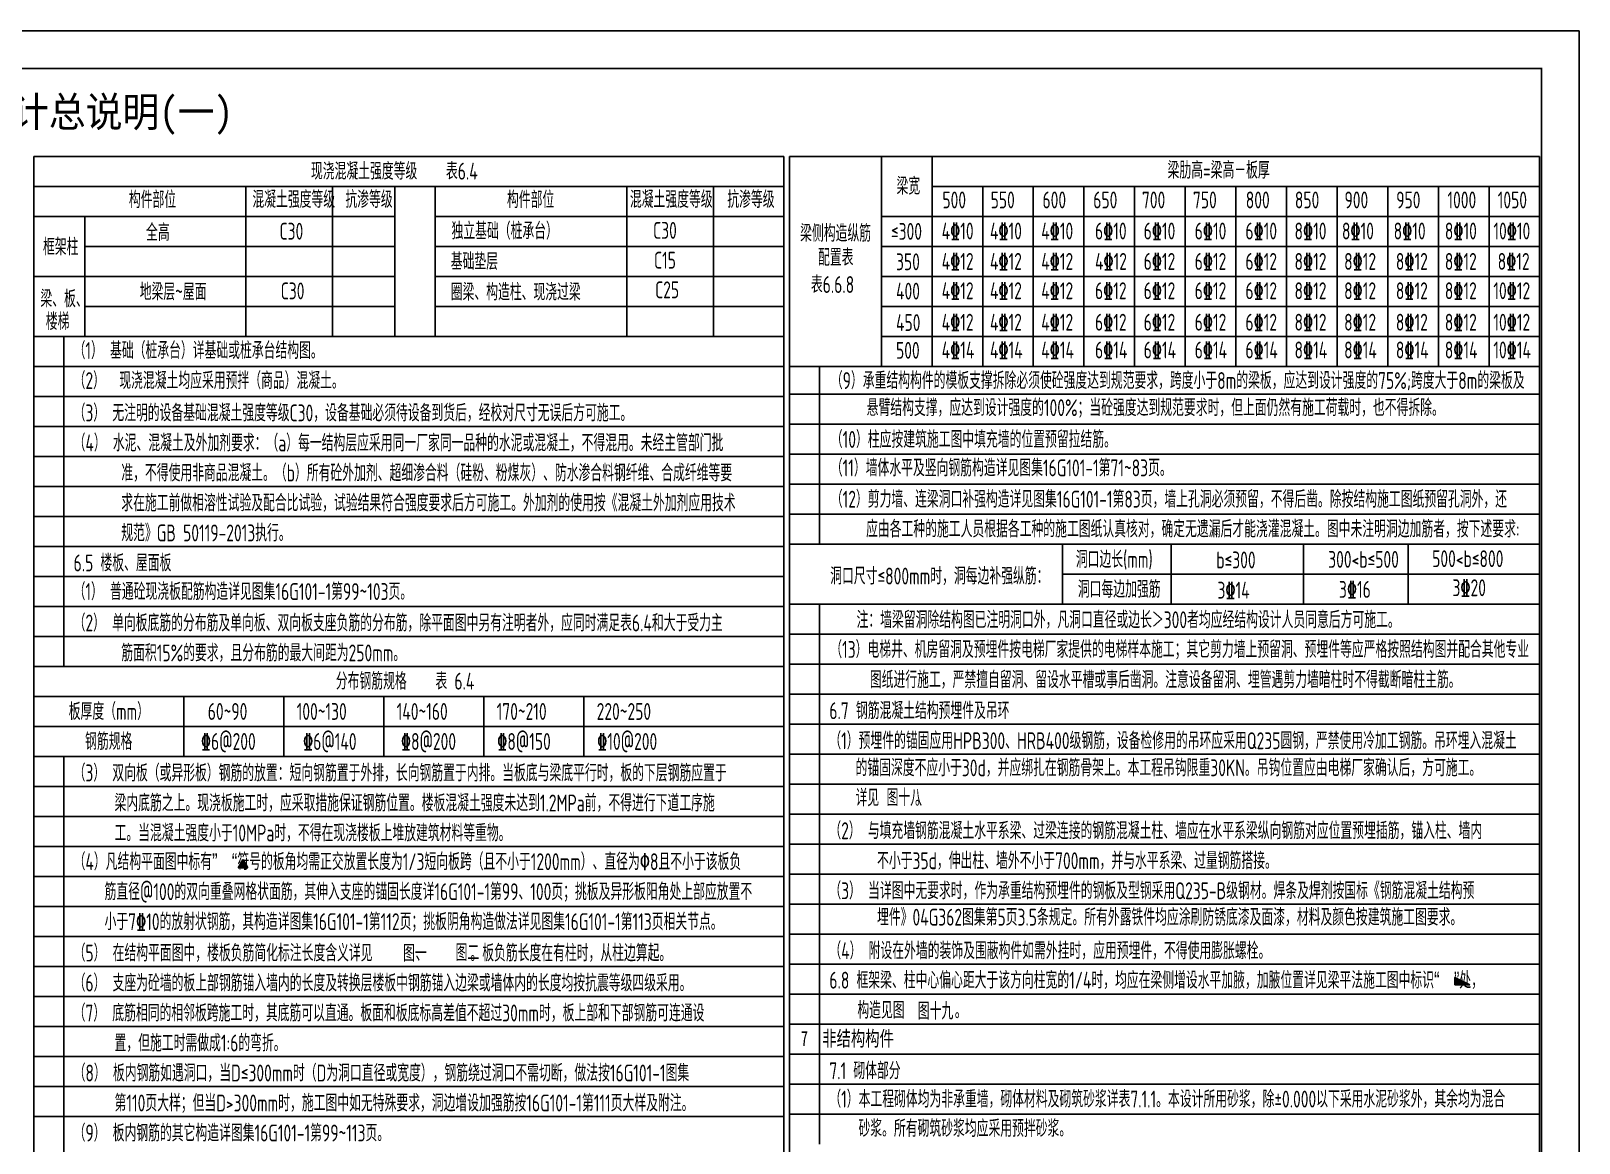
# Model space of a CAD drawing. Extents: x 9732137 to 18866768, y -962146 to 246094.
# Drawn here: x 9819882 to 9861157, y 206442 to 236094 of the extents above; entities that cross this region are included whole.
import ezdxf
from ezdxf.enums import TextEntityAlignment as Align

# ---------------------------------------------------------------- set-up
doc = ezdxf.new("R2010")
doc.units = 0
doc.header["$LTSCALE"] = 1000
doc.layers.get('0').update_dxf_attribs({"linetype": 'CONTINUOUS'})
for name, color, linetype in [('BORDER', 7, 'CONTINUOUS'), ('TAB', 7, 'CONTINUOUS'), ('TEXT', 7, 'CONTINUOUS')]:
    doc.layers.add(name, color=color, linetype=linetype)
doc.styles.add('TSSD_Rein', font='Tssdeng.shx', dxfattribs={"width": 0.7, "bigfont": 'hztxt.shx'})
doc.styles.add('黑体', font='simhei.ttf')

msp = doc.modelspace()

# ---------------------------------------------------------------- hatches: boundary and pattern name
msp.add_hatch(color=220).paths.add_polyline_path([(9858245.9, 210661.8), (9857846.6, 210855.1), (9857846.6, 210661.8)])
at = {"layer": 'TEXT'}
msp.add_hatch(color=70, dxfattribs=at).paths.add_polyline_path([(9825536.7, 214002.4), (9825665.8, 213778.8), (9825407.6, 213778.8)])

# ---------------------------------------------------------------- linework, layer by layer
at = {"color": 220}
msp.add_lwpolyline([(9858245.9, 210661.8), (9857846.6, 210855.1), (9857846.6, 210661.8), (9858245.9, 210661.8)], dxfattribs=at)
at = {"layer": 'BORDER'}
msp.add_lwpolyline([(9777056.8, 176693.7), (9777056.8, 236093.7), (9861156.8, 236093.7), (9861156.8, 176693.7)], close=True, dxfattribs=at)
at = {"layer": 'BORDER', "const_width": 50}
msp.add_lwpolyline([(9779556.8, 177693.7), (9779556.8, 235093.7), (9860156.8, 235093.7), (9860156.8, 177693.7)], close=True, dxfattribs=at)
at = {"layer": 'TAB'}
for p, q in [((9839956.8, 232748.7), (9819956.8, 232748.7)), ((9819956.8, 232748.7), (9819956.8, 178348.7)), ((9839956.8, 232748.7), (9819956.8, 232748.7)), ((9839956.8, 232748.7), (9839956.8, 178348.7)), ((9860106.8, 232748.7), (9840106.8, 232748.7)), ((9840106.8, 232748.7), (9840106.8, 184808.5)), ((9842556.8, 232748.7), (9842556.8, 227148.7)), ((9843906.8, 232748.7), (9843906.8, 227148.7)), ((9860106.8, 232748.7), (9860106.8, 184808.5)), ((9819956.8, 231948.7), (9839956.8, 231948.7)), ((9825611.2, 231948.7), (9825611.2, 227948.7)), ((9827921.9, 227948.7), (9827921.9, 231948.7)), ((9829583.9, 227948.7), (9829583.9, 231948.7)), ((9830654.9, 227948.7), (9830654.9, 231948.7)), ((9835770.2, 231948.7), (9835770.2, 227948.7)), ((9838081, 227948.7), (9838081, 231948.7)), ((9860106.8, 231948.7), (9843906.8, 231948.7)), ((9845256.8, 231948.7), (9845256.8, 227148.7)), ((9846606.8, 231948.7), (9846606.8, 227148.7)), ((9847956.8, 231948.7), (9847956.8, 227148.7)), ((9849306.8, 231948.7), (9849306.8, 227148.7)), ((9850656.8, 231948.7), (9850656.8, 227148.7)), ((9852006.8, 231948.7), (9852006.8, 227148.7)), ((9853356.8, 231948.7), (9853356.8, 227148.7)), ((9854706.8, 231948.7), (9854706.8, 227148.7)), ((9856056.8, 231948.7), (9856056.8, 227148.7)), ((9857406.8, 231948.7), (9857406.8, 227148.7)), ((9858756.8, 231948.7), (9858756.8, 227148.7)), ((9829583.9, 231148.7), (9819956.8, 231148.7)), ((9821322.5, 231148.7), (9821322.5, 227948.7)), ((9839956.8, 231148.7), (9830654.9, 231148.7)), ((9842556.8, 231148.7), (9860106.8, 231148.7)), ((9829583.9, 230348.7), (9821322.5, 230348.7)), ((9839956.8, 230348.7), (9830654.9, 230348.7)), ((9860106.8, 230348.7), (9842556.8, 230348.7)), ((9829583.9, 229548.7), (9819956.8, 229548.7)), ((9830654.9, 229548.7), (9839956.8, 229548.7)), ((9860106.8, 229548.7), (9842556.8, 229548.7)), ((9829583.9, 228748.7), (9821322.5, 228748.7)), ((9839956.8, 228748.7), (9830654.9, 228748.7)), ((9860106.8, 228748.7), (9842556.8, 228748.7)), ((9829583.9, 227948.7), (9819956.8, 227948.7)), ((9819956.8, 227948.7), (9839956.8, 227948.7)), ((9820756.8, 219148.7), (9820756.8, 227948.7)), ((9839956.8, 227948.7), (9830654.9, 227948.7)), ((9860106.8, 227948.7), (9842556.8, 227948.7)), ((9819956.8, 227148.7), (9839956.8, 227148.7)), ((9840106.8, 227148.7), (9860106.8, 227148.7)), ((9840906.8, 222408.5), (9840906.8, 227148.7)), ((9819956.8, 226348.7), (9839956.8, 226348.7)), ((9840106.8, 226408.5), (9860106.8, 226408.5)), ((9819956.8, 225548.7), (9839956.8, 225548.7)), ((9840106.8, 225608.5), (9860106.8, 225608.5)), ((9819956.8, 224748.7), (9839956.8, 224748.7)), ((9860106.8, 224808.5), (9840106.8, 224808.5)), ((9819956.8, 223948.7), (9839956.8, 223948.7)), ((9840106.8, 224008.5), (9860106.8, 224008.5)), ((9819956.8, 223148.7), (9839956.8, 223148.7)), ((9860106.8, 223208.5), (9840106.8, 223208.5)), ((9819956.8, 222348.7), (9839956.8, 222348.7)), ((9840106.8, 222408.5), (9860106.8, 222408.5)), ((9847383.2, 222408.5), (9847383.2, 220808.5)), ((9850282.2, 222408.5), (9850282.2, 220808.5)), ((9853814.2, 222408.5), (9853814.2, 220808.5)), ((9856604.2, 222408.5), (9856604.2, 220808.5)), ((9839956.8, 221548.7), (9819956.8, 221548.7)), ((9860106.8, 221608.5), (9847383.2, 221608.5)), ((9839956.8, 220748.7), (9819956.8, 220748.7)), ((9840106.8, 220808.5), (9860106.8, 220808.5)), ((9840906.8, 206408.5), (9840906.8, 220808.5)), ((9840106.8, 220008.5), (9860106.8, 220008.5)), ((9819956.8, 219948.7), (9839956.8, 219948.7)), ((9860106.8, 219208.5), (9840106.8, 219208.5)), ((9839956.8, 219148.7), (9819956.8, 219148.7)), ((9839956.8, 218348.7), (9819956.8, 218348.7)), ((9823956.8, 216748.7), (9823956.8, 218348.7)), ((9826622.8, 216748.7), (9826622.8, 218348.7)), ((9829288.8, 216748.7), (9829288.8, 218348.7)), ((9831954.8, 216748.7), (9831954.8, 218348.7)), ((9834620.8, 216748.7), (9834620.8, 218348.7)), ((9840106.8, 218408.5), (9860106.8, 218408.5)), ((9819956.8, 217548.7), (9839956.8, 217548.7)), ((9840106.8, 217608.5), (9860106.8, 217608.5)), ((9819956.8, 216748.7), (9839956.8, 216748.7)), ((9820756.8, 191948.7), (9820756.8, 216748.7)), ((9840106.8, 216808.5), (9860106.8, 216808.5)), ((9819956.8, 215948.7), (9839956.8, 215948.7)), ((9860106.8, 216008.5), (9840106.8, 216008.5)), ((9819956.8, 215148.7), (9839956.8, 215148.7)), ((9840106.8, 215208.5), (9860106.8, 215208.5)), ((9819956.8, 214348.7), (9839956.8, 214348.7)), ((9860106.8, 214408.5), (9840106.8, 214408.5)), ((9819956.8, 213548.7), (9839956.8, 213548.7)), ((9840106.8, 213608.5), (9860106.8, 213608.5)), ((9819956.8, 212748.7), (9839956.8, 212748.7)), ((9840106.8, 212808.5), (9860106.8, 212808.5)), ((9819956.8, 211948.7), (9839956.8, 211948.7)), ((9840106.8, 212008.5), (9860106.8, 212008.5)), ((9819956.8, 211148.7), (9839956.8, 211148.7)), ((9840106.8, 211208.5), (9860106.8, 211208.5)), ((9819956.8, 210348.7), (9839956.8, 210348.7)), ((9840106.8, 210408.5), (9860106.8, 210408.5)), ((9819956.8, 209548.7), (9839956.8, 209548.7)), ((9840106.8, 209608.5), (9860106.8, 209608.5)), ((9819956.8, 208748.7), (9839956.8, 208748.7)), ((9840106.8, 208808.5), (9860106.8, 208808.5)), ((9819956.8, 207948.7), (9839956.8, 207948.7)), ((9840106.8, 208008.5), (9860106.8, 208008.5)), ((9840106.8, 207208.5), (9860106.8, 207208.5)), ((9839956.8, 207148.7), (9819956.8, 207148.7))]:
    msp.add_line(p, q, dxfattribs=at)
at = {"layer": 'TEXT', "color": 70}
for p, q in [((9825407.6, 213778.8), (9825536.7, 214002.4)), ((9825536.7, 214002.4), (9825665.8, 213778.8)), ((9825407.6, 213778.8), (9825665.8, 213778.8))]:
    msp.add_line(p, q, dxfattribs=at)

# ---------------------------------------------------------------- texts
at = {"layer": 'TEXT', "style": '黑体', "width": 0.9}
msp.add_text('混凝土结构设计总说明(一)', height=800, dxfattribs=at).set_placement((9819375.4, 233938), align=Align.MIDDLE_CENTER)
at = {"layer": 'TEXT', "style": 'TSSD_Rein', "width": 0.7}
for s, p in [('现浇混凝土强度等级    表6.4', (9827346.7, 232129.6)), ('梁肋高=梁高－板厚', (9850186, 232155.5)), ('梁宽 ', (9842959.4, 231733)), ('构件部位', (9822493.1, 231368.6)), ('混凝土强度等级', (9825785.9, 231376.7)), ('抗渗等级', (9828265.4, 231375.2)), ('构件部位', (9832573.8, 231368.6)), ('构件部位', (9832573.8, 231368.6)), ('混凝土强度等级', (9835850.9, 231376.7)), ('抗渗等级', (9838447.4, 231375.2)), ('500', (9844182.6, 231362.5)), ('550', (9845469.5, 231362.5)), ('600', (9846851.4, 231362.5)), ('650', (9848205.1, 231362.5)), ('700', (9849502.9, 231362.5)), ('750', (9850863.3, 231362.5)), ('800', (9852271.1, 231362.5)), ('850', (9853580.1, 231362.5)), ('900', (9854903.1, 231362.5)), ('950', (9856282.4, 231362.5)), ('1000', (9857647.6, 231362.5)), ('1050', (9858988.6, 231362.5)), ('梁侧构造纵筋', (9840390.2, 230475.1)), ('≤300', (9842811.3, 230524.5)), ('4\x8410', (9844163.5, 230534.7)), ('4\x8410', (9845450.4, 230534.7)), ('4\x8410', (9846817.9, 230534.7)), ('6\x8410', (9848251.3, 230534.7)), ('6\x8410', (9849549.1, 230534.7)), ('6\x8410', (9850909.5, 230534.7)), ('6\x8410', (9852261.4, 230534.7)), ('8\x8410', (9853570.5, 230534.7)), ('8\x8410', (9854834.9, 230534.7)), ('8\x8410', (9856214.1, 230534.7)), ('8\x8410', (9857579.3, 230534.7)), ('10\x8410', (9858873.5, 230534.7)), ('配置表', (9840867.7, 229831)), ('350', (9842946.3, 229713.9)), ('4\x8412', (9844163.5, 229724.1)), ('4\x8412', (9845450.4, 229724.1)), ('4\x8412', (9846817.9, 229724.1)), ('4\x8412', (9848251.3, 229724.1)), ('6\x8412', (9849549.1, 229724.1)), ('6\x8412', (9850909.5, 229724.1)), ('6\x8412', (9852261.4, 229724.1)), ('8\x8412', (9853570.5, 229724.1)), ('8\x8412', (9854893.5, 229724.1)), ('8\x8412', (9856272.7, 229724.1)), ('8\x8412', (9857577.9, 229724.1)), ('8\x8412', (9858987.5, 229724.1)), ('表6.6.8', (9840676, 229106.9)), ('400', (9842946.3, 228931.6)), ('4\x8412', (9844163.5, 228941.8)), ('4\x8412', (9845450.4, 228941.8)), ('4\x8412', (9846817.9, 228941.8)), ('6\x8412', (9848251.3, 228941.8)), ('6\x8412', (9849549.1, 228941.8)), ('6\x8412', (9850909.5, 228941.8)), ('6\x8412', (9852261.4, 228941.8)), ('8\x8412', (9853570.5, 228941.8)), ('8\x8412', (9854893.5, 228941.8)), ('8\x8412', (9856272.7, 228941.8)), ('8\x8412', (9857577.9, 228941.8)), ('10\x8412', (9858872.1, 228941.8)), ('450', (9842946.3, 228092.7)), ('4\x8412', (9844163.5, 228102.9)), ('4\x8412', (9845450.4, 228102.9)), ('4\x8412', (9846817.9, 228102.9)), ('6\x8412', (9848251.3, 228102.9)), ('6\x8412', (9849549.1, 228102.9)), ('6\x8412', (9850909.5, 228102.9)), ('6\x8412', (9852261.4, 228102.9)), ('8\x8412', (9853570.5, 228102.9)), ('8\x8412', (9854893.5, 228102.9)), ('8\x8412', (9856272.7, 228102.9)), ('8\x8412', (9857577.9, 228102.9)), ('10\x8412', (9858872.1, 228102.9)), ('（1） 基础（桩承台）详基础或桩承台结构图。', (9821018.7, 227349.2)), ('500', (9842946.3, 227352.7)), ('4\x8414', (9844163.5, 227362.9)), ('4\x8414', (9845450.4, 227362.9)), ('4\x8414', (9846817.9, 227362.9)), ('6\x8414', (9848251.3, 227362.9)), ('6\x8414', (9849549.1, 227362.9)), ('6\x8414', (9850909.5, 227362.9)), ('6\x8414', (9852261.4, 227362.9)), ('8\x8414', (9853570.5, 227362.9)), ('8\x8414', (9854893.5, 227362.9)), ('8\x8414', (9856272.7, 227362.9)), ('8\x8414', (9857577.9, 227362.9)), ('10\x8414', (9858872.1, 227362.9)), ('（9）承重结构构件的模板支撑拆除必须使砼强度达到规范要求，跨度小于8m的梁板，应达到设计强度的75%%%;跨度大于8m的梁板及', (9841208, 226547.3)), ('（3） 无注明的设备基础混凝土强度等级C30，设备基础必须待设备到货后，经校对尺寸无误后方可施工。', (9821018.7, 225684.2)), ('     悬臂结构支撑，应达到设计强度的100%%%；当砼强度达到规范要求时，但上面仍然有施工荷载时，也不得拆除。', (9841208, 225823.8)), ('（4） 水泥、混凝土及外加剂要求：（a）每一结构层应采用同一厂家同一品种的水泥或混凝土，不得混用。未经主管部门批', (9821018.7, 224884.2)), ('（10）柱应按建筑施工图中填充墙的位置预留拉结筋。', (9841208, 224977.3)), ('       准，不得使用非商品混凝土。（b）所有砼外加剂、超细渗合料（硅粉、粉煤灰）、防水渗合料钢纤维、合成纤维等要', (9820951.7, 224084.2)), ('（11）墙体水平及竖向钢筋构造详见图集16G101-1第71~83页。', (9841208, 224218.6)), ('       求在施工前做相溶性试验及配合比试验，试验结果符合强度要求后方可施工。外加剂的使用按《混凝土外加剂应用技术', (9820951.7, 223284.2)), ('（12）剪力墙、连梁洞口补强构造详见图集16G101-1第83页，墙上孔洞必须预留，不得后凿。除按结构施工图纸预留孔洞外，还', (9841208, 223383.8)), ('     应由各工种的施工人员根据各工种的施工图纸认真核对，确定无遗漏后才能浇灌混凝土。图中未注明洞边加筋者，按下述要求:', (9841192.2, 222588.8)), ('6.5 楼板、屋面板', (9821018.7, 221684.2)), ('洞口边长(mm)', (9847739.6, 221778.3)), ('b≤300  ', (9851484.9, 221763.8)), ('     300<b≤500  ', (9853512.9, 221778.8)), ('  500<b≤800  ', (9856858.7, 221797.5)), ('洞口尺寸≤800mm时，洞每边补强纵筋：', (9841191.5, 221334.7)), ('（1） 普通砼现浇板配筋构造详见图集16G101-1第99~103页。', (9821018.7, 220920.7)), ('洞口每边加强筋', (9847793.2, 220982.2)), ('3\x8414', (9851517.6, 220957.8)), ('3\x8416', (9854755.6, 220978.8)), ('3\x8420', (9857782.6, 221022.8)), ('（2） 单向板底筋的分布筋及单向板、双向板支座负筋的分布筋，除平面图中另有注明者外，应同时满足表6.4和大于受力主', (9821018.7, 220084.2)), ('       筋面积15%%%的要求，且分布筋的最大间距为250mm。', (9820951.7, 219284.2)), ('（13）电梯井、机房留洞及预埋件按电梯厂家提供的电梯样本施工；其它剪力墙上预留洞、预埋件等应严格按照结构图并配合其他专业', (9841192.9, 219378.4)), ('分布钢筋规格    表 6.4', (9828010.4, 218531.4)), ('图纸进行施工，严禁擅自留洞、留设水平槽或事后凿洞。注意设备留洞、埋管遇剪力墙暗柱时不得截断暗柱主筋。', (9842249, 218570.4)), ('板厚度（mm）', (9820888.6, 217723.9)), ('60~90', (9824595.6, 217723.9)), ('100~130', (9826966.6, 217723.9)), ('140~160', (9829632.6, 217723.9)), ('170~210', (9832298.6, 217723.9)), ('220~250', (9834964.6, 217723.9)), ('6.7 钢筋混凝土结构预埋件及吊环', (9841168.7, 217743.9)), ('钢筋规格', (9821325.3, 216923.9)), ('（3） 双向板（或异形板）钢筋的放置：短向钢筋置于外排，长向钢筋置于内排。当板底与梁底平行时，板的下层钢筋应置于', (9821018.7, 216084.2)), ('梁内底筋之上。现浇板施工时，应采取措施保证钢筋位置。楼板混凝土强度未达到1.2MPa前，不得进行下道工序施', (9822110.5, 215284.2)), ('（2） 与填充墙钢筋混凝土水平系梁、过梁连接的钢筋混凝土柱、墙应在水平系梁纵向钢筋对应位置预埋插筋，锚入柱、墙内', (9841168.7, 214543.9)), ('工。当混凝土强度小于10MPa时，不得在现浇楼板上堆放建筑材料等重物。', (9822110.5, 214484.2)), ('       不小于35d，伸出柱、墙外不小于700mm，并与水平系梁、过量钢筋搭接。', (9841101.7, 213743.9)), ('（3） 当详图中无要求时，作为承重结构预埋件的钢板及型钢采用Q235-B级钢材。焊条及焊剂按国标《钢筋混凝土结构预', (9841168.7, 212943.9)), ('       埋件》04G362图集第5页3.5条规定。所有外露铁件均应涂刷防锈底漆及面漆，材料及颜色按建筑施工图要求。 ', (9841101.7, 212238.5)), ('（4） 附设在外墙的装饰及围蔽构件如需外挂时，应用预埋件，不得使用膨胀螺栓。', (9841168.7, 211343.9)), ('（6） 支座为砼墙的板上部钢筋锚入墙内的长度及转换层楼板中钢筋锚入边梁或墙体内的长度均按抗震等级四级采用。', (9821018.7, 210484.2)), ('（7） 底筋相同的相邻板跨施工时，其底筋可以直通。板面和板底标高差值不超过30mm时，板上部和下部钢筋可连通设', (9821018.7, 209684.2)), ('置，但施工时需做成1:6的弯折。', (9822110.5, 208884.2)), ('（8） 板内钢筋如遇洞口，当D≤300mm时（D为洞口直径或宽度），钢筋绕过洞口不需切断，做法按16G101-1图集', (9821018.7, 208084.2)), ('7.1 砌体部分', (9841168.7, 208143.9)), ('第110页大样；但当D>300mm时，施工图中如无特殊要求，洞边增设加强筋按16G101-1第111页大样及附注。', (9822110.5, 207284.2)), ('（1）本工程砌体均为非承重墙，砌体材料及砌筑砂浆详表7.1.1。本设计所用砂浆，除%%P0.000以下采用水泥砂浆外，其余均为混合', (9841168.7, 207388.7))]:
    msp.add_text(s, height=450, dxfattribs=at).set_placement(p)
at = {"layer": 'TEXT', "color": 220, "style": 'TSSD_Rein', "width": 0.7}
for s, p in [('全高', (9822950, 230495.9)), ('C30', (9826508.9, 230528.5)), ('独立基础（桩承台）', (9831094.5, 230536.2)), ('C30', (9836469.1, 230552)), ('框架柱', (9820203.3, 230112.5)), ('基础垫层', (9831074.1, 229724.1)), ('C15', (9836493.1, 229755.5)), ('梁、板、', (9820134.4, 228726.4)), ('地梁层~屋面', (9822781.6, 228914.5)), ('C30', (9826540.7, 228936.3)), ('圈梁、构造柱、现浇过梁', (9831074.8, 228906.7)), ('C25', (9836523.1, 228966)), ('楼梯', (9820277.7, 228120.2))]:
    msp.add_text(s, height=450, dxfattribs=at).set_placement(p)
at = {"layer": 'TEXT', "color": 70, "style": 'TSSD_Rein', "width": 0.7}
for s, p in [('（2）  现浇混凝土均应采用预拌（商品）混凝土。', (9821018.7, 226546.1)), ('（1）预埋件的锚固应用HPB300、HRB400级钢筋，设备检修用的吊环应采用Q235圆钢，严禁使用冷加工钢筋。吊环埋入混凝土', (9841168.7, 216943.9)), ('（4）凡结构平面图中标有”  “符号的板角均需正交放置长度为1/3短向板跨（且不小于1200mm）、直径为%%1308且不小于该板负', (9821018.7, 213718.5)), ('筋直径@100的双向重叠网格状面筋，其伸入支座的锚固长度详16G101-1第99、100页；挑板及异形板阳角处上部应放置不', (9821843.8, 212918.5)), ('6.8 框架梁、柱中心偏心距大于该方向柱宽的1/4时，均应在梁侧增设水平加腋，加腋位置详见梁平法施工图中标识“  ”处，', (9841168.7, 210558.9)), ('构造见图       。', (9841916.2, 209758.9)), ('砂浆。所有砌筑砂浆均应采用预拌砂浆。', (9841945.8, 206606.1))]:
    msp.add_text(s, height=450, dxfattribs=at).set_placement(p)
at = {"layer": 'TEXT', "color": 3, "style": 'TSSD_Rein', "width": 0.7}
msp.add_text('       规范》GB 50119-2013执行。', height=450, dxfattribs=at).set_placement((9820951.7, 222484.2))
at = {"layer": 'TEXT', "color": 12, "style": 'TSSD_Rein', "width": 0.7}
for s, p in [('注：墙梁留洞除结构图已注明洞口外，凡洞口直径或边长＞300者均应经结构设计人员同意后方可施工。', (9841893.3, 220168.3)), ('    的锚固深度不应小于30d，并应绑扎在钢筋骨架上。本工程吊钩限重30KN。吊钩位置应由电梯厂家确认后，方可施工。', (9841101.7, 216221.8)), ('    详见     。', (9841101.7, 215421.8)), ('小于7%%13210的放射状钢筋，其构造详图集16G101-1第112页；挑板阴角构造做法详见图集16G101-1第113页相关节点。', (9821843.8, 212118.5)), ('（5） 在结构平面图中，楼板负筋简化标注长度含义详见      、      。板负筋长度在有柱时，从柱边算起。', (9821018.7, 211284.2)), ('（9） 板内钢筋的其它构造详图集16G101-1第99~113页。', (9821018.7, 206484.2))]:
    msp.add_text(s, height=450, dxfattribs=at).set_placement(p)
at = {"layer": 'TEXT', "color": 5, "style": 'TSSD_Rein', "width": 0.7}
for s, p in [('\x846@200', (9824413.3, 216923.9)), ('\x846@140', (9827136.9, 216923.9)), ('\x848@200', (9829745.3, 216923.9)), ('\x848@150', (9832312.9, 216923.9)), ('\x8410@200', (9834978.9, 216923.9))]:
    msp.add_text(s, height=450, dxfattribs=at).set_placement(p)
at = {"layer": 'TEXT', "color": 1, "style": 'TSSD_Rein', "width": 0.7}
for s, p in [('图十八', (9842694.5, 215426.1)), ('图一', (9829801.5, 211278.8)), ('图二', (9831202.6, 211292.7)), ('图十九', (9843527.3, 209735.7))]:
    msp.add_text(s, height=450, dxfattribs=at).set_placement(p)
at = {"layer": 'TEXT', "color": 173, "style": '黑体', "width": 0.7}
msp.add_text('7  非结构构件', height=400, dxfattribs=at).set_placement((9840408.2, 209031.6))

doc.saveas('drawing.dxf')
